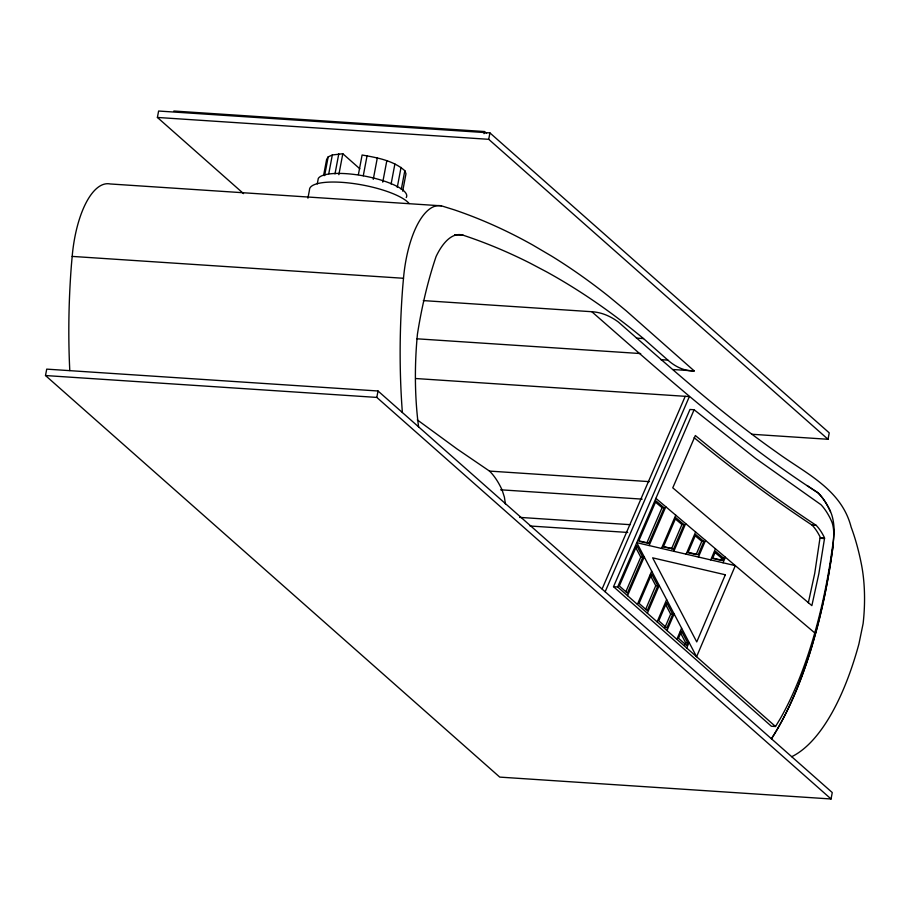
<?xml version="1.0" encoding="UTF-8"?>
<svg xmlns="http://www.w3.org/2000/svg" width="910" height="910" viewBox="0 0 910 910"><rect width="100%" height="100%" fill="white"/><g stroke="black" fill="none" stroke-linecap="round" stroke-linejoin="round"><path stroke-width="1.36" d="M672.968 369.517L694.216 370.927L626.182 310.788L608.562 296.239A2526.99 1001.58 -86.2 0 0 551.801 256.233L532.566 244.915A2526.99 1001.58 -86.2 0 0 454.261 209.835L441.418 205.831L110.099 183.957A79.341 31.452 -86.2 0 0 72.174 256.404L71.378 265.447A339.055 134.384 -86.2 0 0 69.786 370.575M441.418 205.831A79.341 31.452 -86.2 0 0 403.494 278.278L402.698 287.321A339.055 134.384 -86.2 0 0 402.368 412.514M694.125 437.676C731.913 468.775 771.202 498.077 812.027 525.07L812.346 525.389A97.688 38.72 -86.2 0 1 820.137 537.036L814.712 573.425L808.33 602.784M824.505 538.549L818.852 573.698L811.868 605.639L672.774 487.84L695.342 435.526C734.017 467.547 774.296 497.645 816.179 525.343L816.486 525.661A97.688 38.72 -86.2 0 1 824.278 537.309L824.505 538.549L820.365 538.276M833.037 546.011A303.485 120.291 -86.2 0 1 771.43 738.772A301.13 119.358 -86.2 0 0 812.016 646.089L817.282 627.297A301.13 119.358 -86.2 0 0 833.037 546.011L834.14 530.143A32.157 12.751 -86.2 0 0 830.489 511.568A131.597 52.154 -86.2 0 0 817.919 492.765C736.531 440.281 664.482 375.273 591.807 311.721L423.309 300.596M45.5 375.546L46.717 369.13L378.025 390.993L832.263 792.553L831.058 798.98L499.738 777.106L45.5 375.546L376.82 397.42L831.058 798.98M243.55 193.614L157.396 117.447L158.613 111.031L489.921 132.905L829.237 432.864L828.02 439.28L751.569 434.241M307.921 198.175L309.48 189.928A51.597 13.877 10.7 0 1 353.273 183.513A51.597 13.877 10.7 0 1 409.17 203.521M317.249 183.934L318.284 178.474A45.204 12.16 10.7 0 1 368.914 176.95A45.204 12.16 10.7 0 1 406.235 197.55M323.585 175.505L326.622 159.466L328.169 156.895L332.321 154.973L342.808 153.733L359.848 168.805M324.631 175.607L328.169 156.895M328.783 173.696L332.321 154.973M334.994 173.912L338.782 153.858M338.85 174.663L342.808 153.733M358.403 174.549L362.1 155.007C376.922 157.657 393.222 160.387 404.825 170.705L405.974 173.764L402.698 191.145M363.272 175.778L367.071 155.724M373.271 179.338L377.309 157.953M382.757 182.148L386.807 160.763M391.107 184.025L394.894 163.971M397.26 187.414L401.048 167.36M401.287 189.428L404.825 170.705M376.82 397.42L378.025 390.993M484.029 133.668L484.438 131.529L173.833 111.02M828.02 439.28L488.715 139.321L489.921 132.905M684.525 645.281L685.628 642.688L680.111 632.154M723.723 558.285L721.653 558.149L720.743 560.287L722.813 560.423L723.723 558.285L715.59 551.403L712.746 558.08L722.813 560.423M687.698 642.824L686.595 645.417L678.519 638.274L681.567 631.119L687.698 642.824L685.628 642.688M686.72 648.022L689.086 642.449M723.04 562.778L725.395 557.227M645.725 609.177L655.757 585.71L650.206 575.12M671.534 548.821L681.92 524.513L684.002 524.649L673.605 548.957L662.673 546.751M657.828 585.847L647.237 610.621L639.059 603.387L651.662 574.085L657.828 585.847L655.757 585.71M647.351 613.215L659.215 585.471M673.832 551.301L685.674 523.591M657.122 621.848L666.643 599.633M686.117 554.167L695.604 531.997M664.801 627.832L670.659 614.136L665.756 604.786M703.851 541.461L695.729 534.579L688.131 552.336L698.209 554.69L703.851 541.461L701.781 541.325L696.127 554.554L687.312 552.495M672.729 614.273L666.871 627.98L658.794 620.825L666.609 602.579L672.729 614.273L670.659 614.136M666.985 630.573L674.117 613.897M698.425 557.034L705.534 540.404M676.858 639.298L681.601 628.162M710.733 559.9L715.465 548.821M637.387 604.411L651.696 571.127M661.456 548.423L675.743 515.174M602.136 588.907L685.219 396.316M605.15 591.773L689.359 396.589L416.098 378.549M613.522 586.688L689.973 409.477L694.114 409.75L755.516 458.344L820.968 504.686A120.291 47.684 -86.2 0 1 830.557 519.03L831.945 522.135A20.839 8.258 -86.2 0 1 833.355 541.086L830.159 562.664A292.178 115.809 -86.2 0 1 780.348 718.536L775.513 726.51L771.373 726.237L613.522 586.688L617.663 586.961L775.513 726.51M617.663 586.961L694.114 409.75M625.887 591.671L640.765 557.125L635.885 547.809M664.129 507.825L662.059 507.689L646.828 543.054L648.898 543.19L664.129 507.825L656.008 500.944L638.797 540.836L648.898 543.19M642.835 557.261L627.411 593.092L619.335 585.949L636.738 545.613L642.835 557.261L640.765 557.125M627.525 595.686L644.235 556.886M649.114 545.545L665.813 506.768M157.396 117.447L488.715 139.321M454.738 234.689L463.236 235.246A2700.163 1070.217 -86.2 0 1 530.155 263.183L546.66 271.897A2700.163 1070.217 -86.2 0 1 643.518 338.588L667.86 360.11A209.084 82.867 -86.2 0 0 694.216 370.927M72.174 256.404L403.494 278.278M636.443 338.122L643.518 338.588M416.985 338.804L640.697 353.569M660.774 359.643L667.86 360.11M489.432 471.084L649.421 481.64M500.591 489.796L642.176 499.135M812.027 525.07L816.179 525.343M519.644 517.38L630.084 524.672M820.456 537.696L824.596 537.969M530.041 526.003L627.741 532.452M673.605 548.957L663.481 546.591L675.868 517.767L684.002 524.649M639.252 541.291L645.565 542.758M713.19 558.524L719.48 559.991M807.079 485.53L817.919 492.765A127.48 50.528 -86.2 0 1 830.489 511.568M417.303 419.885L457.036 448.96L489.5 471.084A131.597 52.154 -86.2 0 1 502.07 489.887L504.39 497.099L505.459 504.151M655.883 498.361L814.768 632.916M654.95 501.672L662.059 507.689M674.81 518.484L681.92 524.513M694.671 535.308L701.781 541.325M714.532 552.131L721.653 558.149M484.438 131.529L486.566 133.417M791.711 756.699A224.656 89.043 -86.2 0 0 858.904 644.007L863.112 623.612A86.791 34.398 -86.2 0 0 861.406 564.245A188.723 74.802 -86.2 0 0 851.134 527.117C841.466 489.171 805.486 473.371 776.708 452.304C720.64 412.924 669.737 366.992 618.265 321.947A274.627 108.847 -86.2 0 0 591.807 311.721M463.236 235.246A80.194 31.782 -86.2 0 0 436.095 256.495A233.415 92.513 -86.2 0 0 417.428 334.197A175.505 69.558 -86.2 0 0 418.589 426.847M725.315 574.779L696.753 641.937L652.663 557.841L725.315 574.779M735.326 565.633L696.582 656.736L636.772 542.667L735.326 565.633"/></g></svg>
